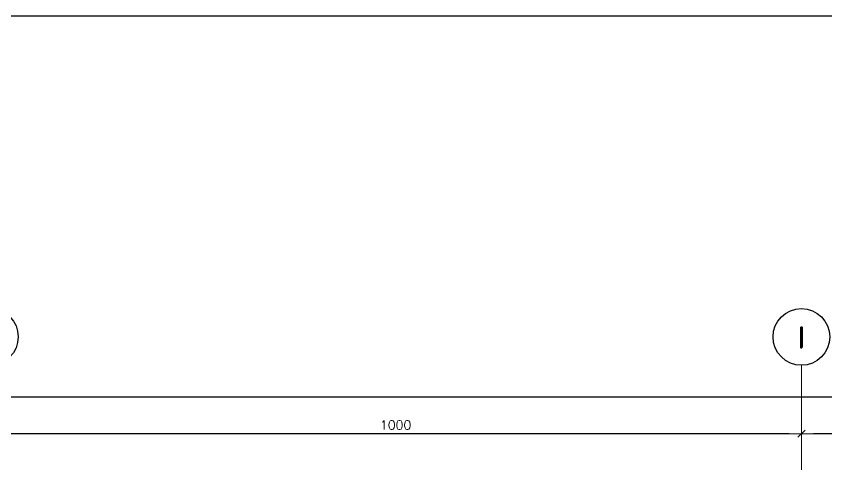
# Model space of a CAD drawing. Extents: x -3544 to 11711, y -11366 to 8565.
# Drawn here: x 3419 to 4418, y 3570 to 4123 of the extents above; entities that cross this region are included whole.
import ezdxf

# ---------------------------------------------------------------- set-up
doc = ezdxf.new("R2010")
doc.units = 0
doc.header["$LTSCALE"] = 30
doc.header["$MEASUREMENT"] = 0
doc.layers.get('0').update_dxf_attribs({"linetype": 'CONTINUOUS'})
for name, color, linetype, lineweight in [('EJE2$0$RLA-COTAS', 7, 'CONTINUOUS', 9), ('EJE2$0$RLA-EJE', 3, 'CONTINUOUS', 25), ('EJE2$0$RLA-EJES', 1, 'CONTINUOUS', 9)]:
    doc.layers.add(name, color=color, linetype=linetype, lineweight=lineweight)
doc.layers.add('RLA-FORMATO', color=7, linetype='CONTINUOUS')
doc.styles.add('EJE2$0$RomanD', font='romand.shx', dxfattribs={"height": 31.5})
doc.styles.add('EJE2$0$RomanS', font='romans.shx', dxfattribs={"height": 11.25})
doc.dimstyles.new('EJE2$0$ING-50', dxfattribs={"dimscale": 50, "dimtxt": 0.27, "dimasz": 0.3, "dimexe": 0, "dimexo": 0, "dimgap": 0.1, "dimtad": 1, "dimdec": 1, "dimzin": 12, "dimdsep": 46, "dimtxsty": 'EJE2$0$RomanS', "dimblk": 'EJE2$0$TICK1', "dimblk1": 'EJE2$0$TICK1', "dimblk2": 'EJE2$0$TICK1', "dimcen": 0.09, "dimclrd": 2, "dimclre": 1, "dimclrt": 3, "dimadec": 0, "dimazin": 0, "dimtfac": 1, "dimtdec": 0, "dimtix": 1, "dimtmove": 2, "dimatfit": 3, "dimldrblk": 'EJE2$0$TICK1', "dimfxl": 0, "dimfxlon": 1, "dimtolj": 1, "dimtzin": 0, "dimarcsym": 0})

# ---------------------------------------------------------------- blocks, each defined once
blk = doc.blocks.new('EJE2$0$TICK1')
for points in [[(-1, 0), (1, 0)], [(-0.3, -0.3), (0.3, 0.3)]]:
    blk.add_lwpolyline(points)
blk = doc.blocks.new('EJE2$0$DIMBLOCK1-EJE 2')
at = {"layer": 'EJE2$0$RLA-COTAS', "color": 2, "lineweight": -2, "transparency": 16777216}
blk.add_line((2590.48, 1421.19), (-2404.52, 1421.19), dxfattribs=at)
at = {"layer": 'EJE2$0$RLA-COTAS', "color": 2, "lineweight": -2, "transparency": 16777216, "xscale": 15, "yscale": 15, "zscale": 15, "rotation": 180}
blk.add_blockref('EJE2$0$TICK1', (-2419.52, 1421.19), dxfattribs=at)
at = {"layer": 'EJE2$0$RLA-COTAS', "color": 2, "lineweight": -2, "transparency": 16777216, "xscale": 15, "yscale": 15, "zscale": 15}
blk.add_blockref('EJE2$0$TICK1', (2605.48, 1421.19), dxfattribs=at)
at = {"layer": 'EJE2$0$RLA-COTAS', "color": 3, "transparency": 16777216, "insert": (92.98, 1431.81), "char_height": 11.25, "attachment_point": 5, "style": 'EJE2$0$RomanS'}
blk.add_mtext('\\A1;5025', dxfattribs=at)
blk = doc.blocks.new('EJE2$0$DIMBLOCK3-EJE 2')
at = {"layer": 'EJE2$0$RLA-COTAS', "color": 2, "lineweight": -2, "transparency": 16777216}
blk.add_line((2090.48, 1376.19), (1620.48, 1376.19), dxfattribs=at)
at = {"layer": 'EJE2$0$RLA-COTAS', "color": 2, "lineweight": -2, "transparency": 16777216, "xscale": 15, "yscale": 15, "zscale": 15, "rotation": 180}
blk.add_blockref('EJE2$0$TICK1', (1605.48, 1376.19), dxfattribs=at)
at = {"layer": 'EJE2$0$RLA-COTAS', "color": 2, "lineweight": -2, "transparency": 16777216, "xscale": 15, "yscale": 15, "zscale": 15}
blk.add_blockref('EJE2$0$TICK1', (2105.48, 1376.19), dxfattribs=at)
at = {"layer": 'EJE2$0$RLA-COTAS', "color": 3, "transparency": 16777216, "insert": (1855.48, 1386.81), "char_height": 11.25, "attachment_point": 5, "style": 'EJE2$0$RomanS'}
blk.add_mtext('\\A1;500', dxfattribs=at)
blk = doc.blocks.new('EJE2$0$DIMBLOCK4-EJE 2')
at = {"layer": 'EJE2$0$RLA-COTAS', "color": 2, "lineweight": -2, "transparency": 16777216}
blk.add_line((1590.48, 1376.19), (620.48, 1376.19), dxfattribs=at)
at = {"layer": 'EJE2$0$RLA-COTAS', "color": 2, "lineweight": -2, "transparency": 16777216, "xscale": 15, "yscale": 15, "zscale": 15, "rotation": 180}
blk.add_blockref('EJE2$0$TICK1', (605.48, 1376.19), dxfattribs=at)
at = {"layer": 'EJE2$0$RLA-COTAS', "color": 2, "lineweight": -2, "transparency": 16777216, "xscale": 15, "yscale": 15, "zscale": 15}
blk.add_blockref('EJE2$0$TICK1', (1605.48, 1376.19), dxfattribs=at)
at = {"layer": 'EJE2$0$RLA-COTAS', "color": 3, "transparency": 16777216, "insert": (1105.48, 1386.81), "char_height": 11.25, "attachment_point": 5, "style": 'EJE2$0$RomanS'}
blk.add_mtext('\\A1;1000', dxfattribs=at)
blk = doc.blocks.new('EJE2')
at = {"layer": 'EJE2$0$RLA-EJE'}
for centre in [(605.48, 1495.5), (1605.48, 1495.5)]:
    blk.add_circle(centre, 35, dxfattribs=at)
at = {"layer": 'EJE2$0$RLA-EJES'}
blk.add_line((1605.48, -598.79), (1605.48, 1460.5), dxfattribs=at)
at = {"layer": 'EJE2$0$RLA-EJE', "color": 5, "insert": (1605.47, 1507.45), "char_height": 25, "width": 1, "attachment_point": 2, "line_spacing_factor": 0.941778, "style": 'EJE2$0$RomanD'}
blk.add_mtext('I', dxfattribs=at)
at = {"layer": 'EJE2$0$RLA-COTAS'}
for base, p1, p2, picture, middle in [((-2419.52, 1421.19), (2605.48, 1416.19), (-2419.52, 1416.19), 'EJE2$0$DIMBLOCK1-EJE 2', (92.98, 1431.81)), ((605.48, 1376.19), (1605.48, 1371.19), (605.48, 1371.19), 'EJE2$0$DIMBLOCK4-EJE 2', (1105.48, 1386.81)), ((1605.48, 1376.19), (2105.48, 1371.19), (1605.48, 1371.19), 'EJE2$0$DIMBLOCK3-EJE 2', (1855.48, 1386.81))]:
    dim = blk.add_linear_dim(base=base, p1=p1, p2=p2, dimstyle='EJE2$0$ING-50', override={"dimexe": 0, "dimexo": 0, "dimdec": 1, "dimfxl": 0, "dimfxlon": 1}, dxfattribs=at)
    dim.commit()
    dim.dimension.update_dxf_attribs({"geometry": picture, "text_midpoint": middle})

msp = doc.modelspace()

# ---------------------------------------------------------------- linework, layer by layer
at = {"layer": 'RLA-FORMATO', "color": 6, "linetype": 'Continuous'}
msp.add_line((5686.9, 4123.1), (-58.1, 4123.1), dxfattribs=at)

# ---------------------------------------------------------------- block references
msp.add_blockref('EJE2', (2781.39, 2232.23))

doc.saveas('drawing.dxf')
